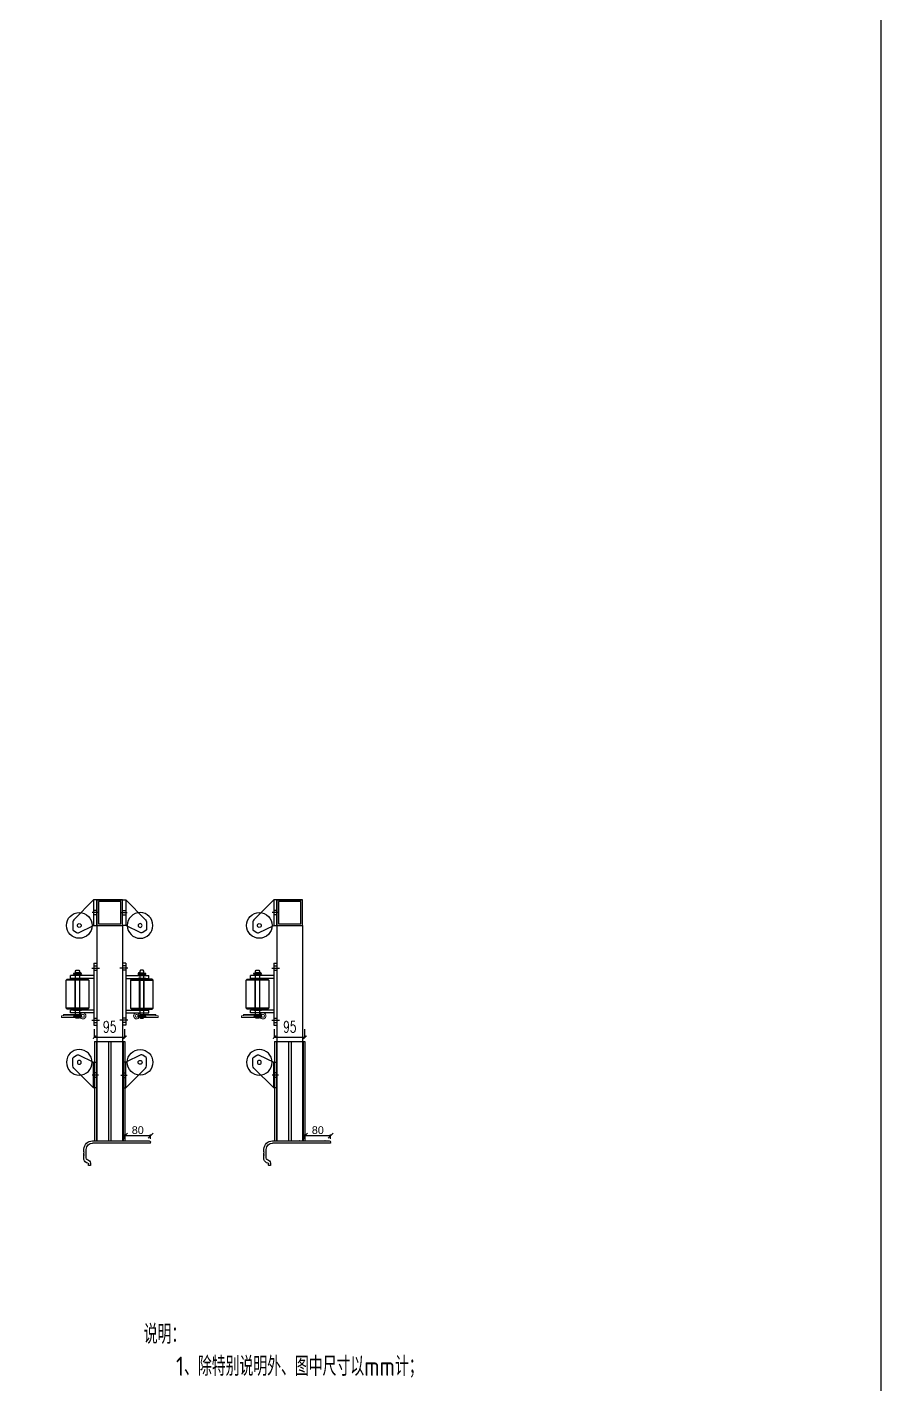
# Model space of a CAD drawing. Extents: x -259369 to -50372, y -155978 to 198088.
# Drawn here: x -97925 to -95263, y 13114 to 17347 of the extents above; entities that cross this region are included whole.
import ezdxf

# ---------------------------------------------------------------- set-up
doc = ezdxf.new("R2010")
doc.units = 0
doc.header["$LTSCALE"] = 1000
doc.header["$MEASUREMENT"] = 0
for name, pattern in [('( Border )', [21, 6, -3, 6, -3, 0, -3]), ('CENTER2', [28.575, 19.05, -3.175, 3.175, -3.175]), ('DASHED2', [9.525, 6.35, -3.175])]:
    doc.linetypes.add(name, pattern=pattern)
for name, color, linetype in [('PUB_DIM', 3, 'Continuous'), ('W-WOOD_FLOOR木地板', 30, 'Continuous'), ('粗实线', 3, 'Continuous')]:
    doc.layers.add(name, color=color, linetype=linetype)
doc.layers.add('结构', color=52, linetype='Continuous', lineweight=18)
doc.layers.add('铝主梁170x129x4', color=210, linetype='Continuous', lineweight=25)
doc.styles.add('M', font='arial.ttf')
doc.styles.get("Standard").update_dxf_attribs({"font": 'gbenor.shx', "bigfont": 'gbcbig.shx'})
doc.styles.add('STANDARD_T3', font='simplex.shx', dxfattribs={"width": 0.7, "bigfont": 'hztxt.shx'})
doc.dimstyles.new('9', dxfattribs={"dimscale": 8, "dimtxt": 3, "dimasz": 2, "dimexe": 0.5, "dimexo": 0.5, "dimtad": 1, "dimdec": 0, "dimdsep": 46, "dimtxsty": 'M', "dimblk1": 'OBLIQUE', "dimblk2": 'OBLIQUE', "dimsah": 1, "dimcen": 2.5, "dimclrd": 6, "dimclre": 6, "dimclrt": 6, "dimadec": 0, "dimazin": 0, "dimtfac": 1, "dimtdec": 0, "dimtix": 1, "dimtmove": 1, "dimatfit": 3, "dimldrblk": 'OBLIQUE', "dimfxl": 0, "dimtolj": 1, "dimtzin": 0, "dimarcsym": 0})
doc.dimstyles.new('W__10', dxfattribs={"dimtxt": 35, "dimasz": 10, "dimexe": 25, "dimexo": 30, "dimgap": 15, "dimtad": 1, "dimdec": 0, "dimzin": 0, "dimdsep": 46, "dimtxsty": 'STANDARD_T3', "dimblk": 'ARCHTICK', "dimcen": 0.09, "dimclrd": 1, "dimclre": 1, "dimclrt": 2, "dimadec": 0, "dimazin": 0, "dimtfac": 1, "dimtdec": 0, "dimtix": 1, "dimtmove": 2, "dimatfit": 3, "dimldrblk": 'ARCHTICK', "dimfxl": 0, "dimtolj": 1, "dimtzin": 0, "dimarcsym": 0})

# ---------------------------------------------------------------- blocks, each defined once
blk = doc.blocks.new('*U424')
blk.add_lwpolyline([(-12, 0), (-12, 2.5), (12, 2.5), (12, 0)], close=True)
blk = doc.blocks.new('Split_Pins_GB91')
at = {"color": 8, "linetype": 'Continuous', "lineweight": 15}
for p, q in [((-3.4, 6.3), (-6.9, 3.1)), ((0, 4.7), (0, -4.7)), ((-3.4, -6.3), (-6.9, -3.1))]:
    blk.add_line(p, q, dxfattribs=at)
at = {"color": 7, "linetype": 'Continuous', "lineweight": 15}
for p, q in [((50, 4.7), (0, 4.7)), ((0, 0), (56.3, 0)), ((50, 4.7), (50, 0)), ((56.3, -4.7), (56.3, 0)), ((0, -4.7), (56.3, -4.7))]:
    blk.add_line(p, q, dxfattribs=at)
for centre, radius, start, end in [((-10.5, 0), 9.5, 41.3178, 318.6822), ((-10.5, 0), 4.75, 41.3178, 318.6822), ((0, 9.2), 9.23, 221.3178, 270), ((0, -9.2), 9.23, 90, 138.6822), ((0, 9.2), 4.48, 221.3178, 270), ((0, -9.2), 4.48, 90, 138.6822)]:
    blk.add_arc(centre, radius, start, end, dxfattribs=at)
blk = doc.blocks.new('5632.')
for p, q in [((865972.8, -129944.8), (865995.8, -129992.1)), ((865980.9, -129928.5), (865973.8, -129939)), ((866075.8, -129992.1), (866013.8, -129930.1))]:
    blk.add_line(p, q)
at = {"color": 0}
for p, q in [((866006.7, -129927.1), (865984.3, -129927.1)), ((866075.8, -129992.1), (865995.8, -129992.1)), ((865995.8, -129992.1), (865995.8, -130002.1)), ((865995.8, -130002.1), (866075.8, -130002.1)), ((866075.8, -130002.1), (866075.8, -129992.1))]:
    blk.add_line(p, q, dxfattribs=at)
for radius in [40, 6]:
    blk.add_circle((865995.8, -129947.3), radius)
for centre, radius, start, end in [((865977.3, -129942.6), 5, 133.9435, 206), ((865984.3, -129932.1), 5, 90, 133.9435), ((866006.7, -129937.1), 10, 45, 90)]:
    blk.add_arc(centre, radius, start, end)
blk = doc.blocks.new('_ArchTick')
at = {"color": 0, "linetype": 'ByBlock', "const_width": 0.4}
blk.add_lwpolyline([(-0.5, -0.5), (0.5, 0.5)], dxfattribs=at)
blk = doc.blocks.new('*D442')
at = {"layer": 'Defpoints', "color": 0, "transparency": 16777216}
for p in [(-97715.2, 14182.6), (-97620.2, 14195.9), (-97620.2, 14182.6)]:
    blk.add_point(p, dxfattribs=at)
at = {"layer": 'PUB_DIM', "color": 1, "lineweight": -2, "transparency": 16777216}
for p, q in [((-97715.2, 14195.9), (-97715.2, 14220.9)), ((-97715.2, 14195.9), (-97620.2, 14195.9)), ((-97620.2, 14195.9), (-97620.2, 14220.9))]:
    blk.add_line(p, q, dxfattribs=at)
at = {"layer": 'PUB_DIM', "color": 1, "lineweight": -2, "transparency": 16777216, "xscale": 10, "yscale": 10, "zscale": 10, "rotation": 180}
blk.add_blockref('_ArchTick', (-97715.2, 14195.9), dxfattribs=at)
at = {"layer": 'PUB_DIM', "color": 1, "lineweight": -2, "transparency": 16777216, "xscale": 10, "yscale": 10, "zscale": 10}
blk.add_blockref('_ArchTick', (-97620.2, 14195.9), dxfattribs=at)
at = {"layer": 'PUB_DIM', "color": 2, "transparency": 16777216, "insert": (-97667.7, 14228.4), "char_height": 35, "attachment_point": 5, "style": 'STANDARD_T3'}
blk.add_mtext('\\A1;95', dxfattribs=at)
blk = doc.blocks.new('0321')
for p, q in [((652261.3, -254661.7), (652261.3, -254971.4)), ((652261.3, -254661.7), (652269.3, -254661.7)), ((652269.3, -254661.7), (652269.3, -254971.4)), ((652261.3, -254971.4), (652269.3, -254971.4))]:
    blk.add_line(p, q)
blk = doc.blocks.new('891')
at = {"color": 0, "ltscale": 0.5}
blk.add_line((-1486542.7, 1377887.1), (-1486570.9, 1377887.1), dxfattribs=at)
at = {"color": 0, "lineweight": 5}
for p, q in [((-1486591.7, 1377686.1), (-1486593.6, 1377686.1)), ((-1486592.4, 1377685.9), (-1486592.4, 1377685.9))]:
    blk.add_line(p, q, dxfattribs=at)
at = {"color": 0, "ltscale": 0.5}
blk.add_arc((-1486542.7, 1377885.1), 2, 64.2042, 90, dxfattribs=at)
at = {"color": 0, "lineweight": 25}
for centre, radius, start, end in [((-1486593.6, 1377688.1), 2, 246.4591, 270), ((-1486591.7, 1377687.1), 1, 270, 311.3814), ((-1486592.4, 1377687.9), 2, 311.3814, 0)]:
    blk.add_arc(centre, radius, start, end, dxfattribs=at)
at = {"layer": '粗实线', "color": 0, "linetype": 'ByBlock', "ltscale": 0.5}
for p, q in [((-1486528.2, 1377873.7), (-1486521.4, 1377873.7)), ((-1486521.4, 1377879.7), (-1486525.5, 1377879.7)), ((-1486520.4, 1377874.7), (-1486520.4, 1377878.7)), ((-1486597.4, 1377867.1), (-1486597.4, 1377784.7)), ((-1486597.4, 1377783.5), (-1486597.4, 1377704.7)), ((-1486597.4, 1377703.5), (-1486597.4, 1377690.9))]:
    blk.add_line(p, q, dxfattribs=at)
for centre, radius, start, end in [((-1486570.4, 1377867.1), 27, 91.5188, 180), ((-1486570.4, 1377867.1), 20, 91.5188, 180), ((-1486544.9, 1377880.5), 7.1, 37.6327, 64.2042), ((-1486542.2, 1377879.6), 14.8, 7.196, 79.5045), ((-1486540.9, 1377883.6), 2, 5.0412, 37.6327), ((-1486526.3, 1377886.4), 12.9, 191.5156, 261.5695), ((-1486525.5, 1377881.7), 2, 186.8775, 270), ((-1486521.4, 1377878.7), 1, 0, 90), ((-1486521.4, 1377874.7), 1, 270, 0)]:
    blk.add_arc(centre, radius, start, end, dxfattribs=at)
at = {"layer": '结构', "color": 0, "linetype": 'ByBlock', "lineweight": 0, "ltscale": 0.5}
for points in [[(-1486564.5, 1377894.1, 0.198912), (-1486564.6, 1377894.1), (-1486564.9, 1377893.6, -0.414214), (-1486565.2, 1377893.6), (-1486565.5, 1377894.1, 0.198912), (-1486565.7, 1377894.1)], [(-1486562.5, 1377894.1, 0.198912), (-1486562.6, 1377894.1), (-1486562.9, 1377893.6, -0.414214), (-1486563.2, 1377893.6), (-1486563.5, 1377894.1, 0.198912), (-1486563.7, 1377894.1)], [(-1486560.5, 1377894.1, 0.198912), (-1486560.6, 1377894.1), (-1486560.9, 1377893.6, -0.414214), (-1486561.2, 1377893.6), (-1486561.5, 1377894.1, 0.198912), (-1486561.7, 1377894.1)], [(-1486558.5, 1377894.1, 0.198912), (-1486558.6, 1377894.1), (-1486558.9, 1377893.6, -0.414214), (-1486559.2, 1377893.6), (-1486559.5, 1377894.1, 0.198912), (-1486559.7, 1377894.1)], [(-1486556.5, 1377894.1, 0.198912), (-1486556.6, 1377894.1), (-1486556.9, 1377893.6, -0.414214), (-1486557.2, 1377893.6), (-1486557.5, 1377894.1, 0.198912), (-1486557.7, 1377894.1)], [(-1486554.5, 1377894.1, 0.198912), (-1486554.6, 1377894.1), (-1486554.9, 1377893.6, -0.414214), (-1486555.2, 1377893.6), (-1486555.5, 1377894.1, 0.198912), (-1486555.7, 1377894.1)], [(-1486552.5, 1377894.1, 0.198912), (-1486552.6, 1377894.1), (-1486552.9, 1377893.6, -0.414214), (-1486553.2, 1377893.6), (-1486553.5, 1377894.1, 0.198912), (-1486553.7, 1377894.1)], [(-1486550.5, 1377894.1, 0.198912), (-1486550.6, 1377894.1), (-1486550.9, 1377893.6, -0.414214), (-1486551.2, 1377893.6), (-1486551.5, 1377894.1, 0.198912), (-1486551.7, 1377894.1)]]:
    blk.add_lwpolyline(points, format="xyb", dxfattribs=at)
at = {"layer": '铝主梁170x129x4', "color": 0, "lineweight": 25}
for p, q in [((-1486565.7, 1377894.1), (-1486571.1, 1377894.1)), ((-1486563.6, 1377894.1), (-1486564.5, 1377894.1)), ((-1486561.6, 1377894.1), (-1486562.5, 1377894.1)), ((-1486559.6, 1377894.1), (-1486560.5, 1377894.1)), ((-1486557.6, 1377894.1), (-1486558.5, 1377894.1)), ((-1486555.6, 1377894.1), (-1486556.5, 1377894.1)), ((-1486553.6, 1377894.1), (-1486554.5, 1377894.1)), ((-1486551.6, 1377894.1), (-1486552.5, 1377894.1)), ((-1486539.5, 1377894.1), (-1486550.5, 1377894.1)), ((-1486590.4, 1377720.2), (-1486590.4, 1377867.1)), ((-1486597, 1377784.3), (-1486597.3, 1377784.6)), ((-1486597.3, 1377783.7), (-1486597, 1377784)), ((-1486597, 1377704.3), (-1486597.3, 1377704.6)), ((-1486597.3, 1377703.7), (-1486597, 1377704)), ((-1486590.7, 1377719.8), (-1486590.4, 1377720.1)), ((-1486590.4, 1377719.2), (-1486590.7, 1377719.5)), ((-1486590.4, 1377687.9), (-1486590.4, 1377719))]:
    blk.add_line(p, q, dxfattribs=at)
for centre, radius, start, end in [((-1486597.2, 1377784.7), 0.2, 180, 225), ((-1486597.2, 1377783.5), 0.2, 135, 180), ((-1486597.2, 1377784.1), 0.2, 315, 45), ((-1486597.2, 1377704.7), 0.2, 180, 225), ((-1486597.2, 1377703.5), 0.2, 135, 180), ((-1486597.2, 1377704.1), 0.2, 315, 45), ((-1486590.6, 1377719.6), 0.2, 135, 225), ((-1486590.6, 1377720.2), 0.2, 315, 0), ((-1486590.6, 1377719), 0.2, 0, 45), ((-1486592.4, 1377690.9), 5, 180, 246.4591)]:
    blk.add_arc(centre, radius, start, end, dxfattribs=at)
blk = doc.blocks.new('_Oblique')
at = {"color": 0, "linetype": 'ByBlock', "lineweight": -2}
blk.add_line((-0.5, -0.5), (0.5, 0.5), dxfattribs=at)
blk = doc.blocks.new('*D446')
at = {"color": 6, "lineweight": -2, "transparency": 16777216}
for p, q in [((-97620.2, 13878.8), (-97620.2, 13892.8)), ((-97620.2, 13888.8), (-97540.1, 13888.8)), ((-97540.1, 13878.8), (-97540.1, 13892.8))]:
    blk.add_line(p, q, dxfattribs=at)
at = {"layer": 'Defpoints', "color": 0, "transparency": 16777216}
for p in [(-97540.1, 13888.8), (-97620.2, 13872.6), (-97540.1, 13868.8)]:
    blk.add_point(p, dxfattribs=at)
at = {"color": 6, "lineweight": -2, "transparency": 16777216, "xscale": 16, "yscale": 16, "zscale": 16, "rotation": 180}
blk.add_blockref('_Oblique', (-97620.2, 13888.8), dxfattribs=at)
at = {"color": 6, "lineweight": -2, "transparency": 16777216, "xscale": 16, "yscale": 16, "zscale": 16}
blk.add_blockref('_Oblique', (-97540.1, 13888.8), dxfattribs=at)
at = {"color": 6, "transparency": 16777216, "insert": (-97580.2, 13906), "char_height": 24, "attachment_point": 5, "style": 'M'}
blk.add_mtext('\\A1;80', dxfattribs=at)
blk = doc.blocks.new('*D436')
at = {"layer": 'Defpoints', "color": 0, "transparency": 16777216}
for p in [(-97153.7, 14182.6), (-97058.7, 14195.9), (-97058.7, 14182.6)]:
    blk.add_point(p, dxfattribs=at)
at = {"layer": 'PUB_DIM', "color": 1, "lineweight": -2, "transparency": 16777216}
for p, q in [((-97153.7, 14195.9), (-97153.7, 14220.9)), ((-97153.7, 14195.9), (-97058.7, 14195.9)), ((-97058.7, 14195.9), (-97058.7, 14220.9))]:
    blk.add_line(p, q, dxfattribs=at)
at = {"layer": 'PUB_DIM', "color": 1, "lineweight": -2, "transparency": 16777216, "xscale": 10, "yscale": 10, "zscale": 10, "rotation": 180}
blk.add_blockref('_ArchTick', (-97153.7, 14195.9), dxfattribs=at)
at = {"layer": 'PUB_DIM', "color": 1, "lineweight": -2, "transparency": 16777216, "xscale": 10, "yscale": 10, "zscale": 10}
blk.add_blockref('_ArchTick', (-97058.7, 14195.9), dxfattribs=at)
at = {"layer": 'PUB_DIM', "color": 2, "transparency": 16777216, "insert": (-97106.2, 14228.4), "char_height": 35, "attachment_point": 5, "style": 'STANDARD_T3'}
blk.add_mtext('\\A1;95', dxfattribs=at)
blk = doc.blocks.new('*D444')
at = {"color": 6, "lineweight": -2, "transparency": 16777216}
for p, q in [((-97058.7, 13878.8), (-97058.7, 13892.8)), ((-97058.7, 13888.8), (-96978.6, 13888.8)), ((-96978.6, 13878.8), (-96978.6, 13892.8))]:
    blk.add_line(p, q, dxfattribs=at)
at = {"layer": 'Defpoints', "color": 0, "transparency": 16777216}
for p in [(-96978.6, 13888.8), (-97058.7, 13872.6), (-96978.6, 13868.8)]:
    blk.add_point(p, dxfattribs=at)
at = {"color": 6, "lineweight": -2, "transparency": 16777216, "xscale": 16, "yscale": 16, "zscale": 16, "rotation": 180}
blk.add_blockref('_Oblique', (-97058.7, 13888.8), dxfattribs=at)
at = {"color": 6, "lineweight": -2, "transparency": 16777216, "xscale": 16, "yscale": 16, "zscale": 16}
blk.add_blockref('_Oblique', (-96978.6, 13888.8), dxfattribs=at)
at = {"color": 6, "transparency": 16777216, "insert": (-97018.6, 13906), "char_height": 24, "attachment_point": 5, "style": 'M'}
blk.add_mtext('\\A1;80', dxfattribs=at)

msp = doc.modelspace()

# ---------------------------------------------------------------- linework, layer by layer
for p, q in [((-97707.72, 14624.63), (-97627.72, 14624.63)), ((-97146.2, 14624.63), (-97066.2, 14624.63)), ((-97803.12, 14374.13), (-97800.12, 14377.13)), ((-97803.12, 14286.13), (-97803.12, 14374.13)), ((-97733.12, 14374.13), (-97803.12, 14374.13)), ((-97800.12, 14377.13), (-97736.12, 14377.13)), ((-97736.12, 14377.13), (-97733.12, 14374.13)), ((-97733.12, 14374.13), (-97733.12, 14286.13)), ((-97599.33, 14377.13), (-97602.33, 14374.13)), ((-97602.33, 14374.13), (-97532.33, 14374.13)), ((-97602.33, 14374.13), (-97602.33, 14286.13)), ((-97535.33, 14377.13), (-97599.33, 14377.13)), ((-97532.33, 14374.13), (-97535.33, 14377.13)), ((-97532.33, 14286.13), (-97532.33, 14374.13)), ((-97241.59, 14374.13), (-97238.59, 14377.13)), ((-97241.59, 14286.13), (-97241.59, 14374.13)), ((-97171.59, 14374.13), (-97241.59, 14374.13)), ((-97238.59, 14377.13), (-97174.59, 14377.13)), ((-97174.59, 14377.13), (-97171.59, 14374.13)), ((-97171.59, 14374.13), (-97171.59, 14286.13)), ((-97800.12, 14283.13), (-97803.12, 14286.13)), ((-97733.12, 14286.13), (-97803.12, 14286.13)), ((-97736.12, 14283.13), (-97800.12, 14283.13)), ((-97733.12, 14286.13), (-97736.12, 14283.13)), ((-97602.33, 14286.13), (-97532.33, 14286.13)), ((-97602.33, 14286.13), (-97599.33, 14283.13)), ((-97599.33, 14283.13), (-97535.33, 14283.13)), ((-97535.33, 14283.13), (-97532.33, 14286.13)), ((-97238.59, 14283.13), (-97241.59, 14286.13)), ((-97171.59, 14286.13), (-97241.59, 14286.13)), ((-97174.59, 14283.13), (-97238.59, 14283.13)), ((-97171.59, 14286.13), (-97174.59, 14283.13))]:
    msp.add_line(p, q)
at = {"color": 3, "linetype": 'CENTER2', "ltscale": 0.5}
for p, q in [((-97702.72, 14584.63), (-97722.72, 14584.63)), ((-97632.72, 14584.63), (-97612.72, 14584.63)), ((-97141.2, 14584.63), (-97161.2, 14584.63)), ((-97723.82, 14411.63), (-97699.52, 14411.63)), ((-97611.62, 14411.63), (-97635.92, 14411.63)), ((-97162.3, 14411.63), (-97138, 14411.63)), ((-97723.82, 14248.63), (-97699.52, 14248.63)), ((-97611.62, 14248.63), (-97635.92, 14248.63)), ((-97162.3, 14248.63), (-97138, 14248.63)), ((-97702.72, 14077.63), (-97722.72, 14077.63)), ((-97632.72, 14077.63), (-97612.72, 14077.63)), ((-97141.2, 14077.63), (-97161.2, 14077.63))]:
    msp.add_line(p, q, dxfattribs=at)
at = {"linetype": 'DASHED2'}
for p, q in [((-97707.72, 14591.63), (-97717.72, 14591.63)), ((-97707.72, 14577.63), (-97717.72, 14577.63)), ((-97627.72, 14591.63), (-97617.72, 14591.63)), ((-97627.72, 14577.63), (-97617.72, 14577.63)), ((-97146.2, 14591.63), (-97156.2, 14591.63)), ((-97146.2, 14577.63), (-97156.2, 14577.63)), ((-97717.72, 14418.63), (-97707.72, 14418.63)), ((-97717.72, 14404.63), (-97707.72, 14404.63)), ((-97617.72, 14418.63), (-97627.72, 14418.63)), ((-97617.72, 14404.63), (-97627.72, 14404.63)), ((-97156.2, 14418.63), (-97146.2, 14418.63)), ((-97156.2, 14404.63), (-97146.2, 14404.63)), ((-97775.12, 14286.13), (-97775.12, 14377.13)), ((-97761.12, 14286.13), (-97761.12, 14377.13)), ((-97574.33, 14286.13), (-97574.33, 14377.13)), ((-97560.33, 14286.13), (-97560.33, 14377.13)), ((-97213.59, 14286.13), (-97213.59, 14377.13)), ((-97199.59, 14286.13), (-97199.59, 14377.13)), ((-97717.72, 14255.63), (-97707.72, 14255.63)), ((-97717.72, 14241.63), (-97707.72, 14241.63)), ((-97617.72, 14255.63), (-97627.72, 14255.63)), ((-97617.72, 14241.63), (-97627.72, 14241.63)), ((-97156.2, 14255.63), (-97146.2, 14255.63)), ((-97156.2, 14241.63), (-97146.2, 14241.63)), ((-97707.72, 14084.63), (-97717.72, 14084.63)), ((-97707.72, 14070.63), (-97717.72, 14070.63)), ((-97627.72, 14084.63), (-97617.72, 14084.63)), ((-97627.72, 14070.63), (-97617.72, 14070.63)), ((-97146.2, 14084.63), (-97156.2, 14084.63)), ((-97146.2, 14070.63), (-97156.2, 14070.63))]:
    msp.add_line(p, q, dxfattribs=at)
at = {"color": 0}
for p, q in [((-97707.72, 14544.63), (-97707.72, 13872.6)), ((-97627.72, 14544.63), (-97627.72, 13872.6)), ((-97146.2, 14544.63), (-97146.2, 13872.6)), ((-97066.2, 14544.63), (-97066.2, 13872.6)), ((-97774.12, 14402.13), (-97772.39, 14405.13)), ((-97774.12, 14258.13), (-97774.12, 14402.13)), ((-97762.12, 14397.13), (-97774.12, 14397.13)), ((-97772.39, 14405.13), (-97763.85, 14405.13)), ((-97763.85, 14405.13), (-97762.12, 14402.13)), ((-97762.12, 14402.13), (-97762.12, 14258.13)), ((-97717.72, 14426.63), (-97717.72, 14248.45)), ((-97707.72, 14426.63), (-97707.72, 14233.63)), ((-97627.72, 14426.63), (-97627.72, 14233.63)), ((-97617.72, 14426.63), (-97617.72, 14248.45)), ((-97571.6, 14405.13), (-97573.33, 14402.13)), ((-97573.33, 14402.13), (-97573.33, 14258.13)), ((-97573.33, 14397.13), (-97561.33, 14397.13)), ((-97563.06, 14405.13), (-97571.6, 14405.13)), ((-97561.33, 14402.13), (-97563.06, 14405.13)), ((-97561.33, 14258.13), (-97561.33, 14402.13)), ((-97212.59, 14402.13), (-97210.86, 14405.13)), ((-97212.59, 14258.13), (-97212.59, 14402.13)), ((-97200.59, 14397.13), (-97212.59, 14397.13)), ((-97210.86, 14405.13), (-97202.32, 14405.13)), ((-97202.32, 14405.13), (-97200.59, 14402.13)), ((-97200.59, 14402.13), (-97200.59, 14258.13)), ((-97156.2, 14426.63), (-97156.2, 14248.45)), ((-97146.2, 14426.63), (-97146.2, 14233.63)), ((-97717.72, 14388.63), (-97790.12, 14388.63)), ((-97790.12, 14379.63), (-97790.12, 14388.63)), ((-97717.72, 14379.63), (-97790.12, 14379.63)), ((-97617.72, 14388.63), (-97545.33, 14388.63)), ((-97617.72, 14379.63), (-97545.33, 14379.63)), ((-97545.33, 14379.63), (-97545.33, 14388.63)), ((-97156.2, 14388.63), (-97228.59, 14388.63)), ((-97228.59, 14379.63), (-97228.59, 14388.63)), ((-97156.2, 14379.63), (-97228.59, 14379.63)), ((-97790.12, 14271.63), (-97790.12, 14280.63)), ((-97717.72, 14280.63), (-97790.12, 14280.63)), ((-97717.72, 14271.63), (-97790.12, 14271.63)), ((-97617.72, 14280.63), (-97545.33, 14280.63)), ((-97617.72, 14271.63), (-97545.33, 14271.63)), ((-97545.33, 14271.63), (-97545.33, 14280.63)), ((-97228.59, 14271.63), (-97228.59, 14280.63)), ((-97156.2, 14280.63), (-97228.59, 14280.63)), ((-97156.2, 14271.63), (-97228.59, 14271.63)), ((-97762.12, 14260.08), (-97774.12, 14260.08)), ((-97772.39, 14255.13), (-97774.12, 14258.13)), ((-97763.85, 14255.13), (-97772.39, 14255.13)), ((-97762.12, 14258.13), (-97763.85, 14255.13)), ((-97717.72, 14255.63), (-97717.72, 14233.63)), ((-97717.72, 14233.63), (-97707.72, 14233.63)), ((-97617.72, 14233.63), (-97627.72, 14233.63)), ((-97617.72, 14255.63), (-97617.72, 14233.63)), ((-97573.33, 14260.08), (-97561.33, 14260.08)), ((-97573.33, 14258.13), (-97571.6, 14255.13)), ((-97571.6, 14255.13), (-97563.06, 14255.13)), ((-97563.06, 14255.13), (-97561.33, 14258.13)), ((-97200.59, 14260.08), (-97212.59, 14260.08)), ((-97210.86, 14255.13), (-97212.59, 14258.13)), ((-97202.32, 14255.13), (-97210.86, 14255.13)), ((-97200.59, 14258.13), (-97202.32, 14255.13)), ((-97156.2, 14255.63), (-97156.2, 14233.63)), ((-97156.2, 14233.63), (-97146.2, 14233.63))]:
    msp.add_line(p, q, dxfattribs=at)
at = {"color": 7, "linetype": 'Continuous', "lineweight": 15}
for p, q in [((-97762.12, 14396.08), (-97780.63, 14396.08)), ((-97780.63, 14396.08), (-97780.63, 14394.63)), ((-97762.12, 14394.63), (-97780.63, 14394.63)), ((-97778.12, 14393.18), (-97778.12, 14394.63)), ((-97778.12, 14393.18), (-97762.12, 14393.18)), ((-97573.33, 14396.08), (-97554.82, 14396.08)), ((-97573.33, 14394.63), (-97554.82, 14394.63)), ((-97557.33, 14393.18), (-97573.33, 14393.18)), ((-97557.33, 14393.18), (-97557.33, 14394.63)), ((-97554.82, 14396.08), (-97554.82, 14394.63)), ((-97200.59, 14396.08), (-97219.1, 14396.08)), ((-97219.1, 14396.08), (-97219.1, 14394.63)), ((-97200.59, 14394.63), (-97219.1, 14394.63)), ((-97216.59, 14393.18), (-97216.59, 14394.63)), ((-97216.59, 14393.18), (-97200.59, 14393.18))]:
    msp.add_line(p, q, dxfattribs=at)
at = {"color": 8, "linetype": 'Continuous', "lineweight": 15}
for p, q in [((-97762.12, 14393.18), (-97762.12, 14396.08)), ((-97761.09, 14396.55), (-97760, 14395.59)), ((-97761.09, 14392.72), (-97760, 14393.67)), ((-97574.36, 14396.55), (-97575.45, 14395.59)), ((-97574.36, 14392.72), (-97575.45, 14393.67)), ((-97573.33, 14393.18), (-97573.33, 14396.08)), ((-97200.59, 14393.18), (-97200.59, 14396.08)), ((-97199.56, 14396.55), (-97198.47, 14395.59)), ((-97199.56, 14392.72), (-97198.47, 14393.67))]:
    msp.add_line(p, q, dxfattribs=at)
at = {"color": 0, "linetype": '( Border )'}
for p, q in [((-97717.72, 14426.63), (-97707.72, 14426.63)), ((-97617.72, 14426.63), (-97627.72, 14426.63)), ((-97156.2, 14426.63), (-97146.2, 14426.63))]:
    msp.add_line(p, q, dxfattribs=at)
at = {"color": 4}
for p, q in [((-97715.22, 14182.6), (-97620.22, 14182.6)), ((-97715.22, 14182.6), (-97715.22, 13872.6)), ((-97620.22, 14182.6), (-97620.22, 13872.6)), ((-97153.7, 14182.6), (-97058.7, 14182.6)), ((-97153.7, 14182.6), (-97153.7, 13872.6)), ((-97058.7, 14182.6), (-97058.7, 13872.6))]:
    msp.add_line(p, q, dxfattribs=at)
at = {"color": 253, "linetype": 'CENTER2', "true_color": 0xadadad}
for p, q in [((-97709.22, 14182.6), (-97709.22, 13872.6)), ((-97626.22, 14182.6), (-97626.22, 13872.6)), ((-97147.7, 14182.6), (-97147.7, 13872.6)), ((-97064.7, 14182.6), (-97064.7, 13872.6))]:
    msp.add_line(p, q, dxfattribs=at)
for points in [[(-107106.17, 17488.07), (-95262.52, 17488.07), (-95262.52, 9967.09), (-107106.17, 9967.09)], [(-97707.72, 14544.63), (-97627.72, 14544.63), (-97627.72, 14624.63), (-97707.72, 14624.63)], [(-97702.72, 14549.63), (-97632.72, 14549.63), (-97632.72, 14619.63), (-97702.72, 14619.63)], [(-97146.2, 14544.63), (-97066.2, 14544.63), (-97066.2, 14624.63), (-97146.2, 14624.63)], [(-97141.2, 14549.63), (-97071.2, 14549.63), (-97071.2, 14619.63), (-97141.2, 14619.63)]]:
    msp.add_lwpolyline(points, close=True)
at = {"color": 0}
for centre in [(-97768.12, 14394.63), (-97567.33, 14394.63), (-97206.59, 14394.63), (-97768.12, 14262.58), (-97567.33, 14262.58), (-97206.59, 14262.58)]:
    msp.add_circle(centre, 1.6, dxfattribs=at)
at = {"color": 7, "linetype": 'Continuous', "lineweight": 15}
for centre, radius, start, end in [((-97762.12, 14397.45), 1.37, 270, 318.68218), ((-97762.12, 14397.45), 2.82, 270, 318.68218), ((-97762.12, 14391.81), 2.82, 41.31782, 90), ((-97762.12, 14391.81), 1.37, 41.31782, 90), ((-97758.91, 14394.63), 2.9, 221.31782, 138.68218), ((-97758.91, 14394.63), 1.45, 221.31782, 138.68218), ((-97576.53, 14394.63), 2.9, 41.31782, 318.68218), ((-97576.53, 14394.63), 1.45, 41.31782, 318.68218), ((-97573.33, 14397.45), 2.82, 221.31782, 270), ((-97573.33, 14391.81), 2.82, 90, 138.68218), ((-97573.33, 14397.45), 1.37, 221.31782, 270), ((-97573.33, 14391.81), 1.37, 90, 138.68218), ((-97200.59, 14397.45), 1.37, 270, 318.68218), ((-97200.59, 14397.45), 2.82, 270, 318.68218), ((-97200.59, 14391.81), 2.82, 41.31782, 90), ((-97200.59, 14391.81), 1.37, 41.31782, 90), ((-97197.38, 14394.63), 2.9, 221.31782, 138.68218), ((-97197.38, 14394.63), 1.45, 221.31782, 138.68218)]:
    msp.add_arc(centre, radius, start, end, dxfattribs=at)
at = {"layer": 'PUB_DIM'}
for p, q in [((-97707.72, 13872.6), (-97627.72, 13872.6)), ((-97146.2, 13872.6), (-97066.2, 13872.6))]:
    msp.add_line(p, q, dxfattribs=at)

# ---------------------------------------------------------------- block references
for name, p, rotation in [('5632.', (-227709.85, -851451.19), 89.99999999999999), ('5632.', (-227148.32, -851451.19), 89.99999999999999), ('*U424', (-97567.33, 14283.13), 180), ('*U424', (-97567.33, 14263.58), 180), ('5632.', (32374.4, 880113.46), 270)]:
    msp.add_blockref(name, p, dxfattribs=dict(rotation=rotation))
at = {"xscale": -1}
for name, p, rotation in [('5632.', (32374.4, -851451.19), 270), ('*U424', (-97768.12, 14283.13), 180), ('*U424', (-97206.59, 14283.13), 180), ('*U424', (-97768.12, 14263.58), 180), ('*U424', (-97206.59, 14263.58), 180), ('5632.', (-227709.85, 880113.46), 90), ('5632.', (-227148.32, 880113.46), 90)]:
    msp.add_blockref(name, p, dxfattribs=dict(at, rotation=rotation))
for name, p in [('*U424', (-97768.12, 14388.63)), ('*U424', (-97768.12, 14377.13)), ('*U424', (-97206.59, 14388.63)), ('*U424', (-97206.59, 14377.13)), ('Split_Pins_GB91', (-97573.33, 14262.63)), ('0321', (-749932.98, 268843.98)), ('0321', (-749371.45, 268843.98))]:
    msp.add_blockref(name, p)
for name, p in [('*U424', (-97567.33, 14388.63)), ('*U424', (-97567.33, 14377.13)), ('Split_Pins_GB91', (-97762.12, 14262.63)), ('Split_Pins_GB91', (-97200.59, 14262.63))]:
    msp.add_blockref(name, p, dxfattribs=at)
at = {"layer": 'W-WOOD_FLOOR木地板', "xscale": -1, "rotation": 90}
for p in [(1280146.02, -1472724.78), (1280707.55, -1472724.78)]:
    msp.add_blockref('891', p, dxfattribs=at)

# ---------------------------------------------------------------- texts
for s, p in [('说明：', (-97561.47, 13239.4)), ('   1、除特别说明外、图中尺寸以mm计；', (-97558.83, 13139.4))]:
    msp.add_text(s, height=60).set_placement(p)

# ---------------------------------------------------------------- dimensions: what is measured, and where the dimension line sits
for base, p1, p2, picture, middle in [((-97540.1, 13888.77), (-97620.22, 13872.6), (-97540.1, 13868.8), '*D446', (-97580.16, 13906.02)), ((-96978.57, 13888.77), (-97058.7, 13872.6), (-96978.57, 13868.8), '*D444', (-97018.63, 13906.02))]:
    dim = msp.add_linear_dim(base=base, p1=p1, p2=p2, dimstyle='9', override={"dimfxl": 1.25})
    dim.commit()
    dim.dimension.update_dxf_attribs({"geometry": picture, "text_midpoint": middle})
at = {"layer": 'PUB_DIM'}
for base, p1, p2, picture, middle in [((-97620.22, 14195.91), (-97715.22, 14182.6), (-97620.22, 14182.6), '*D442', (-97667.72, 14228.41)), ((-97058.7, 14195.91), (-97153.7, 14182.6), (-97058.7, 14182.6), '*D436', (-97106.2, 14228.41))]:
    dim = msp.add_linear_dim(base=base, p1=p1, p2=p2, dimstyle='W__10', override={"dimfxl": 2, "dimfxlon": 1}, dxfattribs=at)
    dim.commit()
    dim.dimension.update_dxf_attribs({"geometry": picture, "text_midpoint": middle})

doc.saveas('drawing.dxf')
